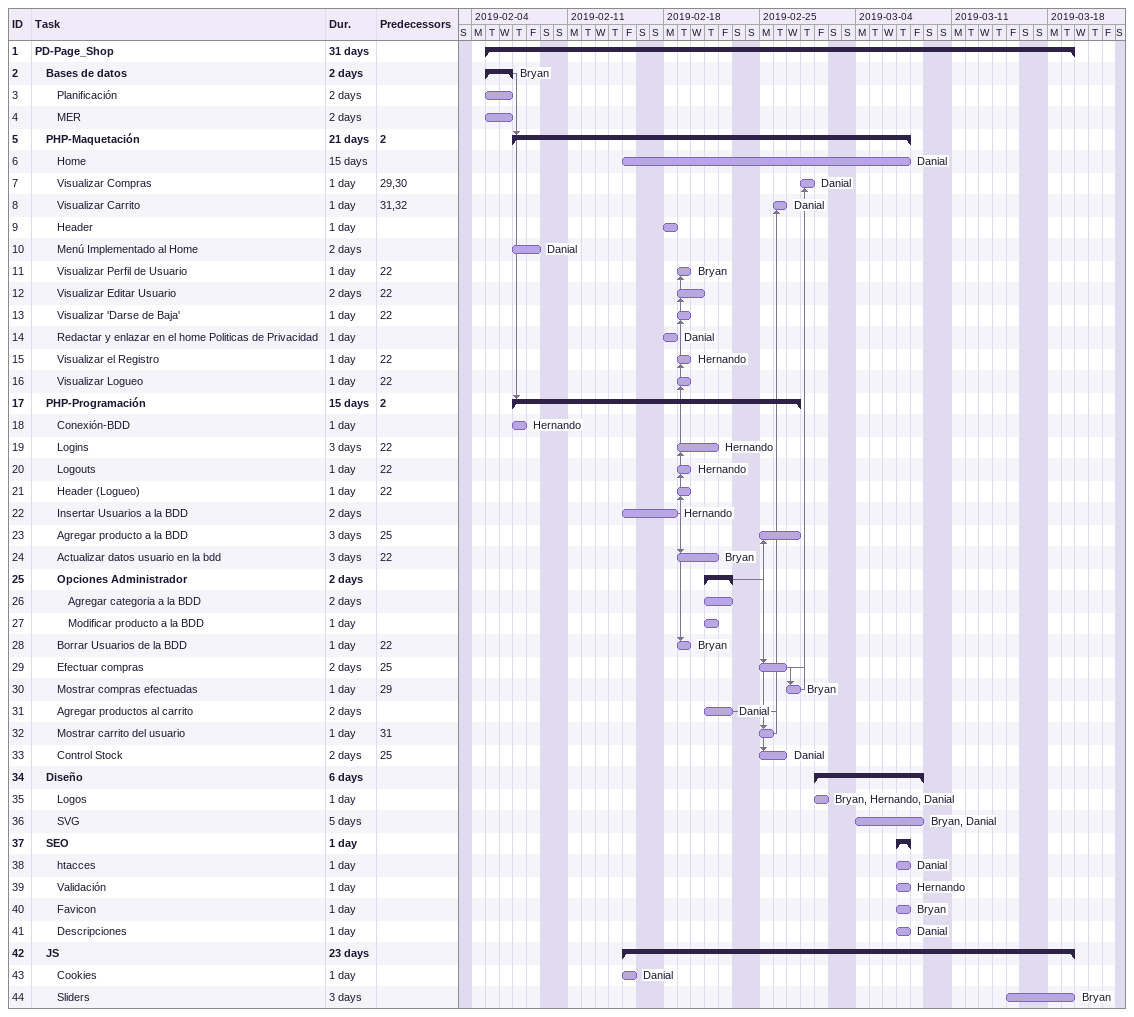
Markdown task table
| ID | Level | Task | Duration | Start | Finish | Predecessors | Resources |
|---|---|---|---|---|---|---|---|
| 1 | 1 | **PD-Page_Shop** | 31d | 2019-02-05 | 2019-03-19 |  |  |
| 2 | 2 | **Bases de datos** | 2d | 2019-02-05 | 2019-02-06 |  | Bryan |
| 3 | 3 | Planificación | 2d | 2019-02-05 | 2019-02-06 |  |  |
| 4 | 3 | MER | 2d | 2019-02-05 | 2019-02-06 |  |  |
| 5 | 2 | **PHP-Maquetación** | 21d | 2019-02-07 | 2019-03-07 | 2 |  |
| 6 | 3 | Home | 15d | 2019-02-15 | 2019-03-07 |  | Danial |
| 7 | 3 | Visualizar Compras | 1d | 2019-02-28 | 2019-02-28 | 29, 30 | Danial |
| 8 | 3 | Visualizar Carrito | 1d | 2019-02-26 | 2019-02-26 | 31, 32 | Danial |
| 9 | 3 | Header | 1d | 2019-02-18 | 2019-02-18 |  |  |
| 10 | 3 | Menú Implementado al Home | 2d | 2019-02-07 | 2019-02-08 |  | Danial |
| 11 | 3 | Visualizar Perfil de Usuario | 1d | 2019-02-19 | 2019-02-19 | 22 | Bryan |
| 12 | 3 | Visualizar Editar Usuario | 2d | 2019-02-19 | 2019-02-20 | 22 |  |
| 13 | 3 | Visualizar 'Darse de Baja' | 1d | 2019-02-19 | 2019-02-19 | 22 |  |
| 14 | 3 | Redactar y enlazar en el home Politicas de Privacidad | 1d | 2019-02-18 | 2019-02-18 |  | Danial |
| 15 | 3 | Visualizar el Registro | 1d | 2019-02-19 | 2019-02-19 | 22 | Hernando |
| 16 | 3 | Visualizar Logueo | 1d | 2019-02-19 | 2019-02-19 | 22 |  |
| 17 | 2 | **PHP-Programación** | 15d | 2019-02-07 | 2019-02-27 | 2 |  |
| 18 | 3 | Conexión-BDD | 1d | 2019-02-07 | 2019-02-07 |  | Hernando |
| 19 | 3 | Logins | 3d | 2019-02-19 | 2019-02-21 | 22 | Hernando |
| 20 | 3 | Logouts | 1d | 2019-02-19 | 2019-02-19 | 22 | Hernando |
| 21 | 3 | Header (Logueo) | 1d | 2019-02-19 | 2019-02-19 | 22 |  |
| 22 | 3 | Insertar Usuarios a la BDD | 2d | 2019-02-15 | 2019-02-18 |  | Hernando |
| 23 | 3 | Agregar producto a la BDD | 3d | 2019-02-25 | 2019-02-27 | 25 |  |
| 24 | 3 | Actualizar datos usuario en la bdd | 3d | 2019-02-19 | 2019-02-21 | 22 | Bryan |
| 25 | 3 | **Opciones Administrador** | 2d | 2019-02-21 | 2019-02-22 |  |  |
| 26 | 4 | Agregar categoria a la BDD | 2d | 2019-02-21 | 2019-02-22 |  |  |
| 27 | 4 | Modificar producto a la BDD | 1d | 2019-02-21 | 2019-02-21 |  |  |
| 28 | 3 | Borrar Usuarios de la BDD | 1d | 2019-02-19 | 2019-02-19 | 22 | Bryan |
| 29 | 3 | Efectuar compras | 2d | 2019-02-25 | 2019-02-26 | 25 |  |
| 30 | 3 | Mostrar compras efectuadas | 1d | 2019-02-27 | 2019-02-27 | 29 | Bryan |
| 31 | 3 | Agregar productos al carrito | 2d | 2019-02-21 | 2019-02-22 |  | Danial |
| 32 | 3 | Mostrar carrito del usuario | 1d | 2019-02-25 | 2019-02-25 | 31 |  |
| 33 | 3 | Control Stock | 2d | 2019-02-25 | 2019-02-26 | 25 | Danial |
| 34 | 2 | **Diseño** | 6d | 2019-03-01 | 2019-03-08 |  |  |
| 35 | 3 | Logos | 1d | 2019-03-01 | 2019-03-01 |  | Bryan, Hernando, Danial |
| 36 | 3 | SVG | 5d | 2019-03-04 | 2019-03-08 |  | Bryan, Danial |
| 37 | 2 | **SEO** | 1d | 2019-03-07 | 2019-03-07 |  |  |
| 38 | 3 | htacces | 1d | 2019-03-07 | 2019-03-07 |  | Danial |
| 39 | 3 | Validación | 1d | 2019-03-07 | 2019-03-07 |  | Hernando |
| 40 | 3 | Favicon | 1d | 2019-03-07 | 2019-03-07 |  | Bryan |
| 41 | 3 | Descripciones | 1d | 2019-03-07 | 2019-03-07 |  | Danial |
| 42 | 2 | **JS** | 23d | 2019-02-15 | 2019-03-19 |  |  |
| 43 | 3 | Cookies | 1d | 2019-02-15 | 2019-02-15 |  | Danial |
| 44 | 3 | Sliders | 3d | 2019-03-15 | 2019-03-19 |  | Bryan |
